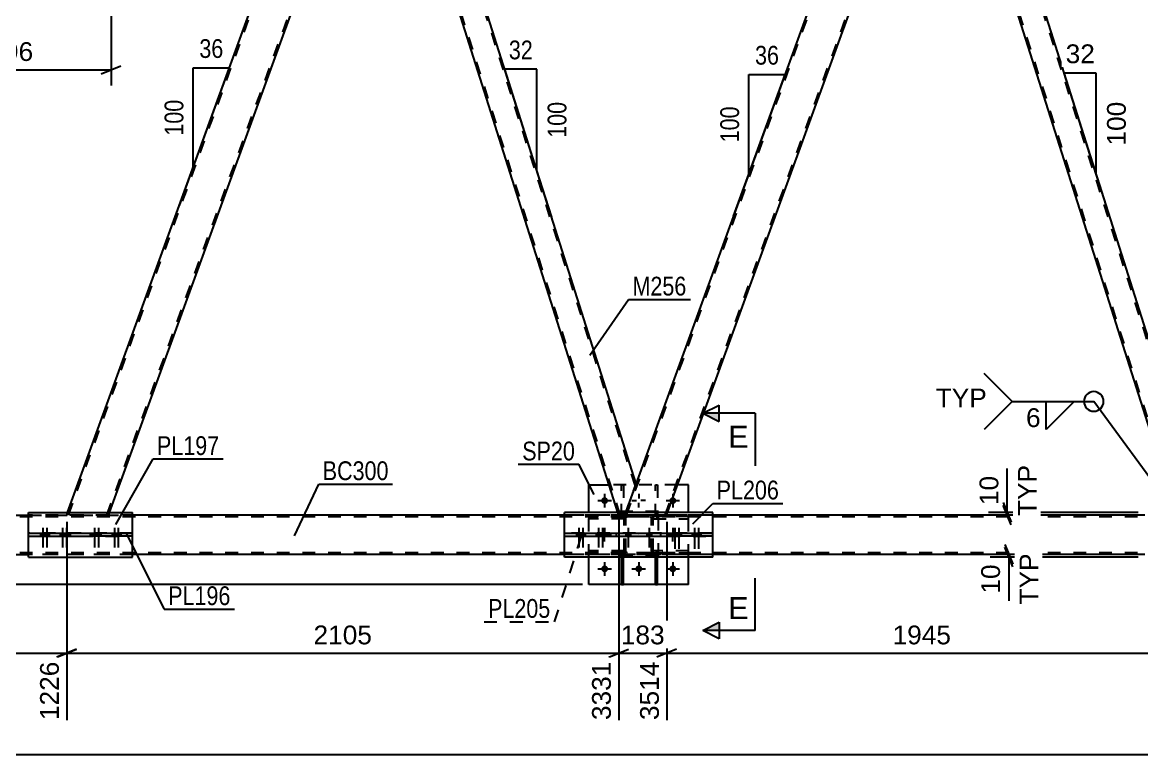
# Model space of a CAD drawing. Header units: millimetres. Extents: x -123 to 718, y -398 to 196.
# Drawn here: x -36.5 to 134.2, y -158.5 to -46.9 of the extents above; entities that cross this region are included whole.
import ezdxf

# ---------------------------------------------------------------- set-up
doc = ezdxf.new("R2010")
doc.units = ezdxf.units.MM
doc.linetypes.add('DXK_LINE_DOT2', pattern=[3.9198, 1.9599, -1.9599])
doc.linetypes.add('DXK_LINE_DOT3', pattern=[5.9187, 2.979, -0.9799, 0.9799, -0.9799])
doc.styles.add('Arial', font='ARIAL.TTF', dxfattribs={"height": 0.2})
doc.styles.add('Arial Narrow', font='ARIALN.TTF', dxfattribs={"height": 0.2})

# ---------------------------------------------------------------- blocks, each defined once
blk = doc.blocks.new('Bolt-318464438-3817 - 3652')
at = {"linetype": 'Continuous'}
for points in [[(52.82, -119.8, -1), (51.78, -119.8, -1)], [(63.22, -119.8, -1), (62.18, -119.8, -1)], [(52.82, -130.2, -1), (51.78, -130.2, -1)], [(58.02, -130.2, -1), (56.98, -130.2, -1)], [(63.22, -130.2, -1), (62.18, -130.2, -1)]]:
    blk.add_hatch(color=1, dxfattribs=at).paths.add_polyline_path(points)
at = {"color": 1, "linetype": 'Continuous'}
for p, q in [((52.3, -118.76), (52.3, -120.84)), ((57.5, -118.76), (57.5, -119.45)), ((62.7, -118.76), (62.7, -120.84)), ((51.26, -119.8), (53.34, -119.8)), ((56.46, -119.8), (57.15, -119.8)), ((57.5, -120.84), (57.5, -120.15)), ((58.54, -119.8), (57.84, -119.8)), ((61.66, -119.8), (63.74, -119.8)), ((52.3, -123.96), (52.3, -124.65)), ((62.7, -123.96), (62.7, -124.65)), ((51.26, -125), (51.95, -125)), ((52.3, -126.04), (52.3, -125.35)), ((53.34, -125), (52.64, -125)), ((61.66, -125), (62.35, -125)), ((62.7, -126.04), (62.7, -125.35)), ((63.74, -125), (63.04, -125)), ((52.3, -129.16), (52.3, -131.24)), ((57.5, -129.16), (57.5, -131.24)), ((62.7, -129.16), (62.7, -131.24)), ((51.26, -130.2), (53.34, -130.2)), ((56.46, -130.2), (58.54, -130.2)), ((61.66, -130.2), (63.74, -130.2))]:
    blk.add_line(p, q, dxfattribs=at)
blk = doc.blocks.new('Part-318464438-4087 - 3652')
at = {"color": 7, "linetype": 'DXK_LINE_DOT2'}
for p, q in [((65.1, -127.44), (59.7, -127.44)), ((59.7, -127.44), (59.7, -127.76)), ((59.7, -127.76), (65.1, -127.76)), ((60.3, -127.76), (60.3, -127.44)), ((65.1, -127.76), (65.1, -127.44))]:
    blk.add_line(p, q, dxfattribs=at)
blk = doc.blocks.new('Part-318464438-3958 - 3652')
at = {"color": 2, "linetype": 'Continuous'}
for p, q in [((55.53, -121.6), (98.55, -3.4)), ((61.91, -121.6), (104.94, -3.4))]:
    blk.add_line(p, q, dxfattribs=at)
at = {"color": 7, "linetype": 'DXK_LINE_DOT2'}
for p, q in [((55.64, -122.01), (98.95, -3)), ((61.51, -122.01), (104.83, -3)), ((98.55, -3.4), (98.7, -3)), ((105.08, -3), (98.7, -3)), ((104.94, -3.4), (105.08, -3)), ((55.38, -122.01), (55.53, -121.6)), ((61.77, -122.01), (55.38, -122.01)), ((61.77, -122.01), (61.91, -121.6))]:
    blk.add_line(p, q, dxfattribs=at)
blk = doc.blocks.new('Part-318464438-3774 - 3652')
at = {"color": 2, "linetype": 'Continuous'}
for p, q in [((-43.57, -122.01), (-35.57, -122.01)), ((46.18, -122.01), (-19.71, -122.01)), ((134.7, -122.01), (68.79, -122.01)), ((-43.57, -128.01), (-35.57, -128.01)), ((46.18, -128.01), (-19.71, -128.01)), ((134.7, -128.01), (68.79, -128.01))]:
    blk.add_line(p, q, dxfattribs=at)
at = {"color": 7, "linetype": 'DXK_LINE_DOT2'}
for p, q in [((619.65, -122.24), (-43.57, -122.25)), ((619.65, -122), (-35.57, -122.01)), ((-35.57, -122.01), (-19.71, -122.01)), ((68.79, -122.01), (46.18, -122.01)), ((619.65, -127.76), (-43.57, -127.77)), ((619.65, -128), (-35.57, -128.01)), ((-19.71, -128.01), (-35.57, -128.01)), ((68.79, -128.01), (46.18, -128.01))]:
    blk.add_line(p, q, dxfattribs=at)
blk = doc.blocks.new('Part-318464438-3779 - 3652')
at = {"color": 2, "linetype": 'Continuous'}
for p, q in [((68.79, -121.6), (46.18, -121.6)), ((46.18, -124.76), (46.18, -121.6)), ((68.79, -124.76), (68.79, -121.6)), ((46.18, -128.4), (46.18, -125.24)), ((68.79, -128.4), (68.79, -125.24)), ((68.79, -128.4), (46.18, -128.4))]:
    blk.add_line(p, q, dxfattribs=at)
at = {"color": 7, "linetype": 'DXK_LINE_DOT2'}
for p, q in [((46.18, -125.24), (46.18, -124.76)), ((68.79, -125.24), (68.79, -124.76))]:
    blk.add_line(p, q, dxfattribs=at)
blk = doc.blocks.new('Part-318464438-4135 - 3652')
at = {"color": 2, "linetype": 'Continuous'}
for p, q in [((-29.61, -121.6), (13.42, -3.4)), ((-23.22, -121.6), (19.8, -3.4))]:
    blk.add_line(p, q, dxfattribs=at)
at = {"color": 7, "linetype": 'DXK_LINE_DOT2'}
for p, q in [((-29.5, -122.01), (13.82, -3)), ((-23.62, -122.01), (19.69, -3)), ((13.42, -3.4), (13.56, -3)), ((19.95, -3), (13.56, -3)), ((19.8, -3.4), (19.95, -3)), ((-29.75, -122.01), (-29.61, -121.6)), ((-23.37, -122.01), (-29.75, -122.01)), ((-23.37, -122.01), (-23.22, -121.6))]:
    blk.add_line(p, q, dxfattribs=at)
blk = doc.blocks.new('Bolt-318464438-4188 - 3652')
at = {"linetype": 'Continuous'}
for points in [[(-33.04, -124.76), (-33.76, -124.76), (-33.76, -125.24), (-33.04, -125.24)], [(-32.44, -124.76), (-33.16, -124.76), (-33.16, -125.24), (-32.44, -125.24)], [(-30.03, -124.76), (-30.75, -124.76), (-30.75, -125.24), (-30.03, -125.24)], [(-29.42, -124.76), (-30.14, -124.76), (-30.14, -125.24), (-29.42, -125.24)]]:
    blk.add_hatch(color=1, dxfattribs=at).paths.add_polyline_path(points)
at = {"color": 1, "linetype": 'Continuous'}
for p, q in [((-33.4, -123.96), (-33.4, -126.96)), ((-32.8, -123.96), (-32.8, -126.96)), ((-30.39, -123.96), (-30.39, -126.96)), ((-29.78, -123.96), (-29.78, -126.96)), ((-33.76, -124.76), (-33.76, -125.24)), ((-33.16, -124.76), (-33.16, -125.24)), ((-33.04, -124.76), (-33.04, -125.24)), ((-32.44, -124.76), (-32.44, -125.24)), ((-30.75, -124.76), (-30.75, -125.24)), ((-30.14, -124.76), (-30.14, -125.24)), ((-30.03, -124.76), (-30.03, -125.24)), ((-29.42, -124.76), (-29.42, -125.24))]:
    blk.add_line(p, q, dxfattribs=at)
blk = doc.blocks.new('Part-318464438-3943 - 3652')
at = {"color": 7, "linetype": 'DXK_LINE_DOT2'}
for p, q in [((19.95, -3), (18.21, -7.77)), ((20.9, -3), (19.95, -3)), ((56.99, -117.6), (20.65, -3)), ((21.02, -3.4), (20.9, -3)), ((54.69, -122.01), (18.35, -7.4)), ((55.38, -122.01), (57.12, -117.23)), ((54.44, -122.01), (54.31, -121.6)), ((54.44, -122.01), (55.38, -122.01))]:
    blk.add_line(p, q, dxfattribs=at)
at = {"color": 2, "linetype": 'Continuous'}
for p, q in [((57.12, -117.23), (21.02, -3.4)), ((54.31, -121.6), (18.21, -7.77))]:
    blk.add_line(p, q, dxfattribs=at)
blk = doc.blocks.new('Part-318464438-4256 - 3652')
at = {"color": 7, "linetype": 'DXK_LINE_DOT2'}
for p, q in [((55.3, -127.44), (49.9, -127.44)), ((49.9, -127.44), (49.9, -127.76)), ((55.3, -127.76), (49.9, -127.76)), ((54.7, -127.76), (54.7, -127.44)), ((55.3, -127.76), (55.3, -127.44))]:
    blk.add_line(p, q, dxfattribs=at)
blk = doc.blocks.new('Bolt-318464438-4229 - 3652')
at = {"linetype": 'Continuous'}
for points in [[(63.37, -124.76), (62.65, -124.76), (62.65, -125.24), (63.37, -125.24)], [(63.97, -124.76), (63.25, -124.76), (63.25, -125.24), (63.97, -125.24)], [(66.38, -124.76), (65.66, -124.76), (65.66, -125.24), (66.38, -125.24)], [(66.98, -124.76), (66.26, -124.76), (66.26, -125.24), (66.98, -125.24)]]:
    blk.add_hatch(color=1, dxfattribs=at).paths.add_polyline_path(points)
at = {"color": 1, "linetype": 'Continuous'}
for p, q in [((63.01, -123.96), (63.01, -127.16)), ((63.61, -123.96), (63.61, -127.16)), ((66.02, -123.96), (66.02, -127.16)), ((66.62, -123.96), (66.62, -127.16)), ((62.65, -124.76), (62.65, -125.24)), ((63.25, -124.76), (63.25, -125.24)), ((63.37, -124.76), (63.37, -125.24)), ((63.97, -124.76), (63.97, -125.24)), ((65.66, -124.76), (65.66, -125.24)), ((66.26, -124.76), (66.26, -125.24)), ((66.38, -124.76), (66.38, -125.24)), ((66.98, -124.76), (66.98, -125.24))]:
    blk.add_line(p, q, dxfattribs=at)
blk = doc.blocks.new('Part-318464438-4275 - 3652')
at = {"color": 7, "linetype": 'DXK_LINE_DOT2'}
for p, q in [((60.05, -122.24), (60.05, -117.4)), ((60.05, -117.4), (60.37, -117.4)), ((60.37, -117.4), (60.37, -122.24)), ((60.05, -121.64), (60.37, -121.64)), ((60.37, -122.24), (60.05, -122.24))]:
    blk.add_line(p, q, dxfattribs=at)
blk = doc.blocks.new('Part-318464438-4026 - 3652')
at = {"color": 2, "linetype": 'Continuous'}
for p, q in [((49.9, -121.6), (49.9, -117.4)), ((49.9, -117.4), (52.98, -117.4)), ((65.1, -117.4), (63.44, -117.4)), ((65.1, -121.6), (65.1, -117.4)), ((49.9, -132.6), (49.9, -128.4)), ((65.1, -132.6), (65.1, -128.4)), ((65.1, -132.6), (49.9, -132.6))]:
    blk.add_line(p, q, dxfattribs=at)
at = {"color": 7, "linetype": 'DXK_LINE_DOT2'}
for p, q in [((63.44, -117.4), (52.98, -117.4)), ((49.9, -128.4), (49.9, -121.6)), ((65.1, -128.4), (65.1, -121.6))]:
    blk.add_line(p, q, dxfattribs=at)
blk = doc.blocks.new('Part-318464438-4069 - 3652')
at = {"color": 7, "linetype": 'DXK_LINE_DOT2'}
for p, q in [((54.85, -122.24), (54.85, -117.4)), ((54.85, -117.4), (55.17, -117.4)), ((55.17, -117.4), (55.17, -122.24)), ((54.85, -121.64), (55.17, -121.64)), ((55.17, -122.24), (54.85, -122.24))]:
    blk.add_line(p, q, dxfattribs=at)
blk = doc.blocks.new('Bolt-318464438-4231 - 3652')
at = {"linetype": 'Continuous'}
for points in [[(48.71, -124.76), (47.99, -124.76), (47.99, -125.24), (48.71, -125.24)], [(49.31, -124.76), (48.59, -124.76), (48.59, -125.24), (49.31, -125.24)], [(51.72, -124.76), (51, -124.76), (51, -125.24), (51.72, -125.24)], [(52.33, -124.76), (51.61, -124.76), (51.61, -125.24), (52.33, -125.24)]]:
    blk.add_hatch(color=1, dxfattribs=at).paths.add_polyline_path(points)
at = {"color": 1, "linetype": 'Continuous'}
for p, q in [((48.35, -123.96), (48.35, -126.96)), ((48.95, -123.96), (48.95, -126.96)), ((51.36, -123.96), (51.36, -126.96)), ((51.97, -123.96), (51.97, -126.96)), ((47.99, -124.76), (47.99, -125.24)), ((48.59, -124.76), (48.59, -125.24)), ((48.71, -124.76), (48.71, -125.24)), ((49.31, -124.76), (49.31, -125.24)), ((51, -124.76), (51, -125.24)), ((51.61, -124.76), (51.61, -125.24)), ((51.72, -124.76), (51.72, -125.24)), ((52.33, -124.76), (52.33, -125.24))]:
    blk.add_line(p, q, dxfattribs=at)
blk = doc.blocks.new('Part-318464438-4075 - 3652')
at = {"color": 7, "linetype": 'DXK_LINE_DOT2'}
for p, q in [((55.3, -122.48), (55.33, -122.3)), ((55.33, -122.3), (55.3, -122.48)), ((55.3, -127.52), (55.3, -122.48)), ((55.54, -122.48), (55.56, -122.39)), ((55.54, -127.52), (55.54, -122.48)), ((55.56, -122.39), (55.61, -122.31)), ((55.59, -122.04), (55.78, -122)), ((55.78, -122), (55.59, -122.04)), ((55.61, -122.31), (55.69, -122.26)), ((55.69, -122.26), (55.78, -122.24)), ((59.22, -122), (55.78, -122)), ((55.78, -122.24), (59.22, -122.24)), ((59.22, -122), (59.4, -122.04)), ((59.4, -122.04), (59.22, -122)), ((59.22, -122.24), (59.31, -122.26)), ((59.31, -122.26), (59.39, -122.31)), ((59.39, -122.31), (59.44, -122.39)), ((59.44, -122.39), (59.46, -122.48)), ((59.46, -127.52), (59.46, -122.48)), ((59.66, -122.3), (59.7, -122.48)), ((59.7, -122.48), (59.66, -122.3)), ((59.7, -127.52), (59.7, -122.48)), ((55.33, -127.7), (55.3, -127.52)), ((55.3, -127.52), (55.33, -127.7)), ((55.56, -127.61), (55.54, -127.52)), ((55.61, -127.69), (55.56, -127.61)), ((55.78, -128), (55.59, -127.96)), ((55.59, -127.96), (55.78, -128)), ((55.69, -127.74), (55.61, -127.69)), ((55.78, -127.76), (55.69, -127.74)), ((59.22, -127.76), (55.78, -127.76)), ((59.22, -128), (55.78, -128)), ((59.31, -127.74), (59.22, -127.76)), ((59.4, -127.96), (59.22, -128)), ((59.22, -128), (59.4, -127.96)), ((59.39, -127.69), (59.31, -127.74)), ((59.44, -127.61), (59.39, -127.69)), ((59.46, -127.52), (59.44, -127.61)), ((59.7, -127.52), (59.66, -127.7)), ((59.66, -127.7), (59.7, -127.52))]:
    blk.add_line(p, q, dxfattribs=at)
at = {"color": 7, "linetype": 'DXK_LINE_DOT3'}
blk.add_line((57.5, -125), (57.5, -125), dxfattribs=at)
at = {"color": 7, "linetype": 'DXK_LINE_DOT2'}
for centre, start, end in [((55.78, -122.48), 112.5, 157.5), ((55.78, -122.48), 112.5, 157.5), ((59.22, -122.48), 22.5, 67.5), ((59.22, -122.48), 22.5, 67.5), ((55.78, -127.52), 202.5, 247.5), ((55.78, -127.52), 202.5, 247.5), ((59.22, -127.52), 292.5, 337.5), ((59.22, -127.52), 292.5, 337.5)]:
    blk.add_arc(centre, 0.48, start, end, dxfattribs=at)
blk = doc.blocks.new('Part-318464438-4088 - 3652')
at = {"color": 7, "linetype": 'DXK_LINE_DOT2'}
for p, q in [((65.1, -122.24), (59.7, -122.24)), ((59.7, -122.24), (59.7, -122.56)), ((59.7, -122.56), (65.1, -122.56)), ((60.3, -122.56), (60.3, -122.24)), ((65.1, -122.56), (65.1, -122.24))]:
    blk.add_line(p, q, dxfattribs=at)
blk = doc.blocks.new('Part-318464438-4099 - 3652')
at = {"color": 7, "linetype": 'DXK_LINE_DOT2'}
for p, q in [((55.17, -127.76), (54.85, -127.76)), ((54.85, -128.4), (54.85, -127.76)), ((55.17, -128.4), (55.17, -127.76)), ((54.85, -128.36), (55.17, -128.36))]:
    blk.add_line(p, q, dxfattribs=at)
at = {"color": 2, "linetype": 'Continuous'}
for p, q in [((54.85, -132.6), (54.85, -128.4)), ((55.17, -132.6), (55.17, -128.4)), ((54.85, -132.6), (55.17, -132.6))]:
    blk.add_line(p, q, dxfattribs=at)
blk = doc.blocks.new('Part-318464438-4114 - 3652')
at = {"color": 7, "linetype": 'DXK_LINE_DOT2'}
for p, q in [((60.5, -121.46), (54.5, -121.46)), ((54.5, -128.26), (54.5, -121.46)), ((60.5, -128.26), (60.5, -121.46)), ((60.5, -128.26), (54.5, -128.26))]:
    blk.add_line(p, q, dxfattribs=at)
blk = doc.blocks.new('Part-318464438-4140 - 3652')
at = {"color": 7, "linetype": 'DXK_LINE_DOT2'}
for p, q in [((105.08, -3), (103.35, -7.77)), ((106.03, -3), (105.08, -3)), ((142.12, -117.6), (105.78, -3)), ((106.16, -3.4), (106.03, -3)), ((139.82, -122.01), (103.48, -7.4)), ((140.52, -122.01), (142.25, -117.23)), ((139.57, -122.01), (139.45, -121.6)), ((139.57, -122.01), (140.52, -122.01))]:
    blk.add_line(p, q, dxfattribs=at)
at = {"color": 2, "linetype": 'Continuous'}
for p, q in [((142.25, -117.23), (106.16, -3.4)), ((139.45, -121.6), (103.35, -7.77))]:
    blk.add_line(p, q, dxfattribs=at)
blk = doc.blocks.new('Part-318464438-4193 - 3652')
at = {"color": 2, "linetype": 'Continuous'}
for p, q in [((-35.57, -121.6), (-19.71, -121.6)), ((-35.57, -124.76), (-35.57, -121.6)), ((-19.71, -124.76), (-19.71, -121.6)), ((-35.57, -128.4), (-35.57, -125.24)), ((-19.71, -128.4), (-19.71, -125.24)), ((-35.57, -128.4), (-19.71, -128.4))]:
    blk.add_line(p, q, dxfattribs=at)
at = {"color": 7, "linetype": 'DXK_LINE_DOT2'}
for p, q in [((-35.57, -125.24), (-35.57, -124.76)), ((-19.71, -125.24), (-19.71, -124.76))]:
    blk.add_line(p, q, dxfattribs=at)
blk = doc.blocks.new('Part-318464438-4198 - 3652')
at = {"color": 2, "linetype": 'Continuous'}
for p, q in [((-35.57, -124.76), (-35.57, -124.76)), ((-35.57, -124.76), (-26.12, -124.76)), ((-35.57, -125.24), (-35.57, -124.76)), ((-35.57, -125.24), (-26.12, -125.24)), ((-29.16, -125.24), (-29.16, -124.76)), ((-26.12, -124.76), (-19.71, -124.76)), ((-26.12, -125.24), (-26.12, -124.76)), ((-19.71, -125.24), (-26.12, -125.24)), ((-19.71, -124.76), (-19.71, -124.76)), ((-19.71, -125.24), (-19.71, -124.76))]:
    blk.add_line(p, q, dxfattribs=at)
at = {"color": 7, "linetype": 'DXK_LINE_DOT2'}
for p, q in [((-19.71, -124.76), (-35.57, -124.76)), ((-35.57, -124.76), (-35.57, -124.76)), ((-35.57, -125.24), (-19.71, -125.24)), ((-19.71, -124.76), (-19.71, -124.76))]:
    blk.add_line(p, q, dxfattribs=at)
blk = doc.blocks.new('Bolt-318464438-4230 - 3652')
at = {"linetype": 'Continuous'}
for points in [[(56.25, -124.76), (55.53, -124.76), (55.53, -125.24), (56.25, -125.24)], [(56.25, -124.76), (55.53, -124.76), (55.53, -125.24), (56.25, -125.24)], [(59.45, -124.76), (58.73, -124.76), (58.73, -125.24), (59.45, -125.24)], [(59.45, -124.76), (58.73, -124.76), (58.73, -125.24), (59.45, -125.24)]]:
    blk.add_hatch(color=1, dxfattribs=at).paths.add_polyline_path(points)
at = {"color": 1, "linetype": 'Continuous'}
for p, q in [((55.89, -123.96), (55.89, -126.96)), ((55.89, -123.96), (55.89, -126.96)), ((59.09, -123.96), (59.09, -126.96)), ((59.09, -123.96), (59.09, -126.96)), ((55.53, -124.76), (55.53, -125.24)), ((55.53, -124.76), (55.53, -125.24)), ((56.25, -124.76), (56.25, -125.24)), ((56.25, -124.76), (56.25, -125.24)), ((58.73, -124.76), (58.73, -125.24)), ((58.73, -124.76), (58.73, -125.24)), ((59.45, -124.76), (59.45, -125.24)), ((59.45, -124.76), (59.45, -125.24))]:
    blk.add_line(p, q, dxfattribs=at)
blk = doc.blocks.new('Part-318464438-4236 - 3652')
at = {"color": 2, "linetype": 'Continuous'}
for p, q in [((46.18, -124.76), (46.18, -124.76)), ((46.18, -124.76), (54.09, -124.76)), ((46.18, -125.24), (46.18, -124.76)), ((46.18, -125.24), (54.09, -125.24)), ((52.59, -125.24), (52.59, -124.76)), ((54.09, -124.76), (62.38, -124.76)), ((54.09, -125.24), (54.09, -124.76)), ((54.09, -125.24), (62.38, -125.24)), ((60.89, -125.24), (60.89, -124.76)), ((62.38, -124.76), (68.79, -124.76)), ((62.38, -125.24), (62.38, -124.76)), ((68.79, -125.24), (62.38, -125.24)), ((68.79, -124.76), (68.79, -124.76)), ((68.79, -125.24), (68.79, -124.76))]:
    blk.add_line(p, q, dxfattribs=at)
at = {"color": 7, "linetype": 'DXK_LINE_DOT2'}
for p, q in [((68.79, -124.76), (46.18, -124.76)), ((46.18, -125.24), (46.18, -125.24)), ((46.18, -125.24), (68.79, -125.24)), ((68.79, -125.24), (68.79, -125.24))]:
    blk.add_line(p, q, dxfattribs=at)
blk = doc.blocks.new('Bolt-318464438-4255 - 3652')
at = {"linetype": 'Continuous'}
for points in [[(-25.13, -124.76), (-25.85, -124.76), (-25.85, -125.24), (-25.13, -125.24)], [(-24.53, -124.76), (-25.25, -124.76), (-25.25, -125.24), (-24.53, -125.24)], [(-22.12, -124.76), (-22.84, -124.76), (-22.84, -125.24), (-22.12, -125.24)], [(-21.52, -124.76), (-22.24, -124.76), (-22.24, -125.24), (-21.52, -125.24)]]:
    blk.add_hatch(color=1, dxfattribs=at).paths.add_polyline_path(points)
at = {"color": 1, "linetype": 'Continuous'}
for p, q in [((-25.49, -123.96), (-25.49, -126.96)), ((-24.89, -123.96), (-24.89, -126.96)), ((-22.48, -123.96), (-22.48, -126.96)), ((-21.88, -123.96), (-21.88, -126.96)), ((-25.85, -124.76), (-25.85, -125.24)), ((-25.25, -124.76), (-25.25, -125.24)), ((-25.13, -124.76), (-25.13, -125.24)), ((-24.53, -124.76), (-24.53, -125.24)), ((-22.84, -124.76), (-22.84, -125.24)), ((-22.24, -124.76), (-22.24, -125.24)), ((-22.12, -124.76), (-22.12, -125.24)), ((-21.52, -124.76), (-21.52, -125.24))]:
    blk.add_line(p, q, dxfattribs=at)
blk = doc.blocks.new('Part-318464438-4257 - 3652')
at = {"color": 7, "linetype": 'DXK_LINE_DOT2'}
for p, q in [((55.3, -122.24), (49.9, -122.24)), ((49.9, -122.24), (49.9, -122.56)), ((55.3, -122.56), (49.9, -122.56)), ((54.7, -122.56), (54.7, -122.24)), ((55.3, -122.56), (55.3, -122.24))]:
    blk.add_line(p, q, dxfattribs=at)
blk = doc.blocks.new('Part-318464438-4273 - 3652')
at = {"color": 7, "linetype": 'DXK_LINE_DOT2'}
for p, q in [((60.37, -127.76), (60.05, -127.76)), ((60.05, -128.4), (60.05, -127.76)), ((60.37, -128.4), (60.37, -127.76)), ((60.05, -128.36), (60.37, -128.36))]:
    blk.add_line(p, q, dxfattribs=at)
at = {"color": 2, "linetype": 'Continuous'}
for p, q in [((60.05, -132.6), (60.05, -128.4)), ((60.37, -132.6), (60.37, -128.4)), ((60.05, -132.6), (60.37, -132.6))]:
    blk.add_line(p, q, dxfattribs=at)
blk = doc.blocks.new('StraightDimension-318464438-4602 - 3652')
at = {"color": 7, "linetype": 'Continuous'}
blk.add_line((-56.47, -158.53), (650.04, -158.53), dxfattribs=at)
blk = doc.blocks.new('StraightDimension-318464438-5022 - 3652')
at = {"color": 7, "linetype": 'Continuous'}
for p, q in [((-79.14, -1.5), (-80.34, 1.5)), ((-24.78, 0), (-82.59, 0)), ((-79.74, -125.01), (-79.74, 0)), ((-80.34, -123.51), (-79.14, -126.51)), ((-57.47, -125.01), (-82.59, -125.01))]:
    blk.add_line(p, q, dxfattribs=at)
at = {"color": 0}
blk.add_wipeout([(-80.49, -57.46), (-84.69, -57.46), (-84.69, -67.55), (-80.49, -67.55)], dxfattribs=at)
at = {"color": 3, "style": 'Arial'}
blk.add_text('3125', height=2.865, rotation=90.0002, dxfattribs=at).set_placement((-81.09, -66.95))
blk = doc.blocks.new('StraightDimension-318464438-5468 - 3652')
at = {"color": 7, "linetype": 'Continuous'}
for p, q in [((61.77, -123.01), (61.77, -153.26)), ((139.57, -123.01), (139.57, -153.26)), ((63.27, -142.46), (60.27, -143.66)), ((61.77, -143.06), (139.57, -143.06)), ((138.07, -143.66), (141.07, -142.46))]:
    blk.add_line(p, q, dxfattribs=at)
at = {"color": 0}
blk.add_wipeout([(105.72, -142.31), (105.72, -138.11), (95.62, -138.11), (95.62, -142.31)], dxfattribs=at)
at = {"color": 0, "linetype": 'Continuous'}
blk.add_wipeout([(138.97, -143.76), (134.77, -143.76), (134.77, -153.86), (138.97, -153.86)], dxfattribs=at)
at = {"color": 3, "style": 'Arial'}
blk.add_text('1945', height=2.865, dxfattribs=at).set_placement((96.22, -141.71))
at = {"color": 3, "linetype": 'Continuous', "style": 'Arial'}
blk.add_text('5459', height=2.865, rotation=90.0002, dxfattribs=at).set_placement((138.37, -153.26))
blk = doc.blocks.new('StraightDimension-318464438-4954 - 3652')
at = {"color": 7, "linetype": 'Continuous'}
for p, q in [((113.1, -120.1), (114.3, -123.1)), ((114.3, -123.51), (113.1, -120.51)), ((133.7, -121.6), (110.85, -121.6)), ((133.7, -122.01), (110.85, -122.01)), ((113.7, -122.01), (113.7, -121.6))]:
    blk.add_line(p, q, dxfattribs=at)
at = {"color": 0, "linetype": 'Continuous'}
blk.add_wipeout([(118.8, -113.77), (114.6, -113.77), (114.6, -122.74), (118.8, -122.74)], dxfattribs=at)
at = {"color": 0}
blk.add_wipeout([(112.95, -115.43), (108.75, -115.43), (108.75, -121.08), (112.95, -121.08)], dxfattribs=at)
at = {"color": 7, "linetype": 'Continuous'}
blk.add_line((113.7, -121.6), (113.7, -114.91), dxfattribs=at)
blk.add_line((113.7, -121.6), (113.7, -114.91), dxfattribs=at)
at = {"color": 3, "linetype": 'Continuous', "style": 'Arial'}
blk.add_text('TYP', height=2.865, rotation=90.0002, dxfattribs=at).set_placement((118.2, -122.14))
at = {"color": 3, "style": 'Arial'}
blk.add_text('10', height=2.865, rotation=90.0002, dxfattribs=at).set_placement((112.35, -120.48))
blk = doc.blocks.new('AngleDimension-318464438-4507 - 3652')
at = {"color": 7, "linetype": 'Continuous'}
for p, q in [((74.3, -54.81), (79.84, -54.81)), ((74.3, -70.03), (79.84, -54.81)), ((74.3, -70.03), (74.3, -54.81)), ((71.97, -76.42), (74.3, -70.03))]:
    blk.add_line(p, q, dxfattribs=at)
at = {"color": 0}
for points in [[(79.5, -53.91), (79.5, -49.71), (74.64, -49.71), (74.64, -53.91)], [(73.4, -59.08), (69.2, -59.08), (69.2, -65.76), (73.4, -65.76)]]:
    blk.add_wipeout(points, dxfattribs=at)
at = {"color": 3, "style": 'Arial Narrow'}
blk.add_text('36', height=2.863, dxfattribs=at).set_placement((75.24, -53.31))
blk.add_text('100', height=2.863, rotation=90.0002, dxfattribs=at).set_placement((72.8, -65.16))
blk = doc.blocks.new('AngleDimension-318464438-5572 - 3652')
at = {"color": 7, "linetype": 'Continuous'}
for p, q in [((127.29, -54.59), (122.39, -54.59)), ((127.29, -70.03), (122.39, -54.59)), ((127.29, -70.03), (127.29, -54.59)), ((128.23, -73), (127.29, -70.03))]:
    blk.add_line(p, q, dxfattribs=at)
at = {"color": 0}
for points in [[(127.66, -53.69), (127.66, -49.49), (122.02, -49.49), (122.02, -53.69)], [(132.39, -58.38), (128.19, -58.38), (128.19, -66.25), (132.39, -66.25)]]:
    blk.add_wipeout(points, dxfattribs=at)
at = {"color": 3, "style": 'Arial'}
blk.add_text('32', height=2.865, dxfattribs=at).set_placement((122.62, -53.09))
blk.add_text('100', height=2.865, rotation=90.0002, dxfattribs=at).set_placement((131.79, -65.65))
blk = doc.blocks.new('StraightDimension-318464438-5027 - 3652')
at = {"color": 7, "linetype": 'Continuous'}
for p, q in [((133.7, -128.01), (111.1, -128.01)), ((113.35, -126.51), (114.55, -129.51)), ((114.55, -129.9), (113.35, -126.9)), ((113.95, -128.4), (113.95, -128.01)), ((133.7, -128.4), (111.1, -128.4))]:
    blk.add_line(p, q, dxfattribs=at)
at = {"color": 0, "linetype": 'Continuous'}
blk.add_wipeout([(119.05, -127.27), (114.85, -127.27), (114.85, -136.24), (119.05, -136.24)], dxfattribs=at)
at = {"color": 0}
blk.add_wipeout([(113.2, -128.93), (109, -128.93), (109, -134.58), (113.2, -134.58)], dxfattribs=at)
at = {"color": 7, "linetype": 'Continuous'}
blk.add_line((113.95, -128.4), (113.95, -135.1), dxfattribs=at)
blk.add_line((113.95, -128.4), (113.95, -135.1), dxfattribs=at)
at = {"color": 3, "style": 'Arial'}
blk.add_text('10', height=2.865, rotation=90.0002, dxfattribs=at).set_placement((112.6, -133.98))
at = {"color": 3, "linetype": 'Continuous', "style": 'Arial'}
blk.add_text('TYP', height=2.865, rotation=90.0002, dxfattribs=at).set_placement((118.45, -135.64))
blk = doc.blocks.new('AngleDimension-318464438-4521 - 3652')
at = {"color": 7, "linetype": 'Continuous'}
for p, q in [((41.97, -54), (37.07, -54)), ((41.97, -69.45), (37.07, -54)), ((41.97, -69.45), (41.97, -54)), ((44.23, -76.59), (41.97, -69.45))]:
    blk.add_line(p, q, dxfattribs=at)
at = {"color": 0}
for points in [[(41.95, -53.1), (41.95, -48.9), (37.09, -48.9), (37.09, -53.1)], [(47.07, -58.38), (42.87, -58.38), (42.87, -65.07), (47.07, -65.07)]]:
    blk.add_wipeout(points, dxfattribs=at)
at = {"color": 3, "style": 'Arial Narrow'}
blk.add_text('32', height=2.863, dxfattribs=at).set_placement((37.69, -52.5))
blk.add_text('100', height=2.863, rotation=90.0002, dxfattribs=at).set_placement((46.47, -64.47))
blk = doc.blocks.new('StraightDimension-318464438-4552 - 3652')
at = {"color": 7, "linetype": 'Continuous'}
for p, q in [((-86.29, 16.62), (-87.49, 19.62)), ((-24.26, 18.12), (-89.74, 18.12)), ((-86.89, -132.6), (-86.89, 18.12)), ((-87.49, -131.1), (-86.29, -134.1)), ((48.9, -132.6), (-89.74, -132.6))]:
    blk.add_line(p, q, dxfattribs=at)
at = {"color": 0}
blk.add_wipeout([(-87.64, -52.19), (-91.84, -52.19), (-91.84, -62.29), (-87.64, -62.29)], dxfattribs=at)
at = {"color": 3, "style": 'Arial'}
blk.add_text('3768', height=2.865, rotation=90.0002, dxfattribs=at).set_placement((-88.24, -61.69))
blk = doc.blocks.new('StraightDimension-318464438-5629 - 3652')
at = {"color": 7, "linetype": 'Continuous'}
for p, q in [((-22.98, -4), (-22.98, -56.5)), ((-55.67, -121.01), (-55.67, -51.25)), ((-54.17, -53.5), (-57.17, -54.7)), ((-55.67, -54.1), (-22.98, -54.1)), ((-24.48, -54.7), (-21.48, -53.5))]:
    blk.add_line(p, q, dxfattribs=at)
at = {"color": 0}
blk.add_wipeout([(-34.28, -53.35), (-34.28, -49.15), (-44.37, -49.15), (-44.37, -53.35)], dxfattribs=at)
at = {"color": 3, "style": 'Arial'}
blk.add_text('1396', height=2.865, dxfattribs=at).set_placement((-43.77, -52.75))
blk = doc.blocks.new('AngleDimension-318464438-4577 - 3652')
at = {"color": 7, "linetype": 'Continuous'}
for p, q in [((-10.46, -53.79), (-4.92, -53.79)), ((-10.46, -69.01), (-4.92, -53.79)), ((-10.46, -69.01), (-10.46, -53.79)), ((-12.56, -74.78), (-10.46, -69.01))]:
    blk.add_line(p, q, dxfattribs=at)
at = {"color": 0}
for points in [[(-5.27, -52.89), (-5.27, -48.69), (-10.12, -48.69), (-10.12, -52.89)], [(-11.36, -58.06), (-15.56, -58.06), (-15.56, -64.74), (-11.36, -64.74)]]:
    blk.add_wipeout(points, dxfattribs=at)
at = {"color": 3, "style": 'Arial Narrow'}
blk.add_text('36', height=2.863, dxfattribs=at).set_placement((-9.52, -52.29))
blk.add_text('100', height=2.863, rotation=90.0002, dxfattribs=at).set_placement((-11.96, -64.14))
blk = doc.blocks.new('StraightDimension-318464438-5492 - 3652')
at = {"color": 7, "linetype": 'Continuous'}
for p, q in [((54.44, -123.01), (54.44, -153.26)), ((61.77, -123.01), (61.77, -153.26)), ((52.94, -143.66), (55.94, -142.46)), ((54.44, -143.06), (61.77, -143.06)), ((63.27, -142.46), (60.27, -143.66))]:
    blk.add_line(p, q, dxfattribs=at)
at = {"color": 0}
blk.add_wipeout([(62.04, -142.31), (62.04, -138.11), (54.17, -138.11), (54.17, -142.31)], dxfattribs=at)
at = {"color": 0, "linetype": 'Continuous'}
blk.add_wipeout([(61.17, -143.76), (56.97, -143.76), (56.97, -153.86), (61.17, -153.86)], dxfattribs=at)
at = {"color": 3, "style": 'Arial'}
blk.add_text('183', height=2.865, dxfattribs=at).set_placement((54.77, -141.71))
at = {"color": 3, "linetype": 'Continuous', "style": 'Arial'}
blk.add_text('3514', height=2.865, rotation=90.0002, dxfattribs=at).set_placement((60.57, -153.26))
blk = doc.blocks.new('StraightDimension-318464438-5516 - 3652')
at = {"color": 7, "linetype": 'Continuous'}
for p, q in [((-29.75, -123.01), (-29.75, -153.26)), ((54.44, -123.01), (54.44, -153.26)), ((-28.25, -142.46), (-31.25, -143.66)), ((-29.75, -143.06), (54.44, -143.06)), ((52.94, -143.66), (55.94, -142.46))]:
    blk.add_line(p, q, dxfattribs=at)
at = {"color": 0}
blk.add_wipeout([(17.39, -142.31), (17.39, -138.11), (7.3, -138.11), (7.3, -142.31)], dxfattribs=at)
at = {"color": 0, "linetype": 'Continuous'}
blk.add_wipeout([(53.84, -143.76), (49.64, -143.76), (49.64, -153.86), (53.84, -153.86)], dxfattribs=at)
at = {"color": 3, "style": 'Arial'}
blk.add_text('2105', height=2.865, dxfattribs=at).set_placement((7.9, -141.71))
at = {"color": 3, "linetype": 'Continuous', "style": 'Arial'}
blk.add_text('3331', height=2.865, rotation=90.0002, dxfattribs=at).set_placement((53.24, -153.26))
blk = doc.blocks.new('StraightDimension-318464438-5533 - 3652')
at = {"color": 7, "linetype": 'Continuous'}
for p, q in [((-29.75, -123.01), (-29.75, -153.26)), ((-55.67, -129.01), (-55.67, -146.59)), ((-54.17, -142.46), (-57.17, -143.66)), ((-55.67, -143.06), (-29.75, -143.06)), ((-31.25, -143.66), (-28.25, -142.46))]:
    blk.add_line(p, q, dxfattribs=at)
at = {"color": 0}
blk.add_wipeout([(-37.66, -142.31), (-37.66, -138.11), (-47.76, -138.11), (-47.76, -142.31)], dxfattribs=at)
at = {"color": 0, "linetype": 'Continuous'}
for points in [[(-56.27, -143.76), (-60.47, -143.76), (-60.47, -147.19), (-56.27, -147.19)], [(-30.35, -143.76), (-34.55, -143.76), (-34.55, -153.86), (-30.35, -153.86)]]:
    blk.add_wipeout(points, dxfattribs=at)
at = {"color": 3, "style": 'Arial'}
blk.add_text('1226', height=2.865, dxfattribs=at).set_placement((-47.16, -141.71))
at = {"color": 3, "linetype": 'Continuous', "style": 'Arial'}
for s, height, p in [('0', 2.87, (-56.87, -146.59)), ('1226', 2.865, (-30.95, -153.26))]:
    blk.add_text(s, height=height, rotation=90.0002, dxfattribs=at).set_placement(p)
blk = doc.blocks.new('Mark-318464438-3770 - 3652')
at = {"color": 0}
blk.add_wipeout([(19.35, -116.67), (19.35, -113.67), (9.3, -113.67), (9.3, -116.67)], dxfattribs=at)
blk.add_wipeout([(19.35, -116.67), (19.35, -113.67), (9.3, -113.67), (9.3, -116.67)], dxfattribs=at)
at = {"color": 30, "linetype": 'Continuous'}
for p, q in [((4.98, -125.19), (8.7, -117.27)), ((8.7, -117.27), (19.95, -117.27))]:
    blk.add_line(p, q, dxfattribs=at)
at = {"color": 3, "style": 'Arial Narrow'}
blk.add_text('BC300', height=2.863, dxfattribs=at).set_placement((9.3, -116.67))
blk = doc.blocks.new('Mark-318464438-3775 - 3652')
at = {"color": 0}
blk.add_wipeout([(78.9, -119.61), (78.9, -116.61), (69.39, -116.61), (69.39, -119.61)], dxfattribs=at)
blk.add_wipeout([(78.9, -119.61), (78.9, -116.61), (69.39, -116.61), (69.39, -119.61)], dxfattribs=at)
at = {"color": 30, "linetype": 'Continuous'}
for p, q in [((65.74, -123.34), (68.79, -120.21)), ((68.79, -120.21), (79.5, -120.21))]:
    blk.add_line(p, q, dxfattribs=at)
at = {"color": 3, "style": 'Arial Narrow'}
blk.add_text('PL206', height=2.863, dxfattribs=at).set_placement((69.39, -119.61))
blk = doc.blocks.new('SectionMark-318464438-5709 - 3652')
at = {"linetype": 'Continuous'}
for points in [[(69.76, -106.47), (69.76, -107.72), (67.26, -106.47)], [(69.76, -138.35), (69.76, -139.6), (67.26, -139.6)]]:
    blk.add_hatch(color=6, dxfattribs=at).paths.add_polyline_path(points)
at = {"color": 6, "linetype": 'Continuous'}
for p, q in [((67.26, -106.47), (69.76, -105.22)), ((69.76, -107.72), (69.76, -105.22)), ((75.26, -106.47), (67.26, -106.47)), ((67.26, -106.47), (69.76, -107.72)), ((75.26, -106.47), (75.26, -114.47)), ((75.26, -139.6), (75.26, -131.6)), ((67.26, -139.6), (69.76, -138.35)), ((75.26, -139.6), (67.26, -139.6)), ((69.76, -140.85), (67.26, -139.6)), ((69.76, -138.35), (69.76, -140.85))]:
    blk.add_line(p, q, dxfattribs=at)
at = {"color": 0, "linetype": 'Continuous'}
for points in [[(74.26, -111.72), (74.26, -108.22), (71.15, -108.22), (71.15, -111.72)], [(74.26, -137.85), (74.26, -134.35), (71.15, -134.35), (71.15, -137.85)]]:
    blk.add_wipeout(points, dxfattribs=at)
at = {"color": 3, "linetype": 'Continuous', "style": 'Arial'}
for p in [(71.15, -111.72), (71.15, -137.85)]:
    blk.add_text('E', height=3.34, dxfattribs=at).set_placement(p)
blk = doc.blocks.new('Mark-318464438-3939 - 3652')
at = {"color": 0}
blk.add_wipeout([(64.78, -88.52), (64.78, -85.52), (56.55, -85.52), (56.55, -88.52)], dxfattribs=at)
blk.add_wipeout([(64.78, -88.52), (64.78, -85.52), (56.55, -85.52), (56.55, -88.52)], dxfattribs=at)
at = {"color": 30, "linetype": 'Continuous'}
for p, q in [((50.06, -97.63), (55.95, -89.12)), ((55.95, -89.12), (65.38, -89.12))]:
    blk.add_line(p, q, dxfattribs=at)
at = {"color": 3, "style": 'Arial Narrow'}
blk.add_text('M256', height=2.863, dxfattribs=at).set_placement((56.55, -88.52))
blk = doc.blocks.new('Mark-318464438-4022 - 3652')
at = {"color": 0}
blk.add_wipeout([(47.77, -113.66), (47.77, -110.66), (39.73, -110.66), (39.73, -113.66)], dxfattribs=at)
blk.add_wipeout([(47.77, -113.66), (47.77, -110.66), (39.73, -110.66), (39.73, -113.66)], dxfattribs=at)
at = {"color": 30, "linetype": 'Continuous'}
for p in [(39.13, -114.26), (50.72, -118.88)]:
    blk.add_line(p, (48.37, -114.26), dxfattribs=at)
at = {"color": 3, "style": 'Arial Narrow'}
blk.add_text('SP20', height=2.863, dxfattribs=at).set_placement((39.73, -113.66))
blk = doc.blocks.new('Mark-318464438-4189 - 3652')
at = {"color": 0}
blk.add_wipeout([(-6.48, -112.84), (-6.48, -109.84), (-15.98, -109.84), (-15.98, -112.84)], dxfattribs=at)
blk.add_wipeout([(-6.48, -112.84), (-6.48, -109.84), (-15.98, -109.84), (-15.98, -112.84)], dxfattribs=at)
at = {"color": 30, "linetype": 'Continuous'}
for p, q in [((-22.28, -123.44), (-16.58, -113.44)), ((-16.58, -113.44), (-5.88, -113.44))]:
    blk.add_line(p, q, dxfattribs=at)
at = {"color": 3, "style": 'Arial Narrow'}
blk.add_text('PL197', height=2.863, dxfattribs=at).set_placement((-15.98, -112.84))
blk = doc.blocks.new('Mark-318464438-4194 - 3652')
at = {"color": 0}
blk.add_wipeout([(-4.76, -135.73), (-4.76, -132.73), (-14.27, -132.73), (-14.27, -135.73)], dxfattribs=at)
blk.add_wipeout([(-4.76, -135.73), (-4.76, -132.73), (-14.27, -132.73), (-14.27, -135.73)], dxfattribs=at)
at = {"color": 30, "linetype": 'Continuous'}
for p, q in [((-20.63, -124.89), (-14.87, -136.33)), ((-14.87, -136.33), (-4.16, -136.33))]:
    blk.add_line(p, q, dxfattribs=at)
at = {"color": 3, "style": 'Arial Narrow'}
blk.add_text('PL196', height=2.863, dxfattribs=at).set_placement((-14.27, -135.73))
blk = doc.blocks.new('Mark-318464438-4232 - 3652')
at = {"color": 0}
blk.add_wipeout([(44.02, -137.67), (44.02, -134.67), (34.52, -134.67), (34.52, -137.67)], dxfattribs=at)
blk.add_wipeout([(44.02, -137.67), (44.02, -134.67), (34.52, -134.67), (34.52, -137.67)], dxfattribs=at)
at = {"color": 30, "linetype": 'DXK_LINE_DOT2'}
for p in [(48.72, -125.24), (33.92, -138.27)]:
    blk.add_line(p, (44.62, -138.27), dxfattribs=at)
at = {"color": 3, "style": 'Arial Narrow'}
blk.add_text('PL205', height=2.863, dxfattribs=at).set_placement((34.52, -137.67))
blk = doc.blocks.new('WeldMark-318464438-5727 - 3652')
at = {"linetype": 'Continuous'}
blk.add_hatch(color=30, dxfattribs=at).paths.add_polyline_path([(138.12, -118.74), (139.29, -121.6), (136.91, -119.63)])
at = {"color": 3, "linetype": 'Continuous'}
for q in [(110.19, -100.4), (110.19, -108.97)]:
    blk.add_line((114.47, -104.68), q, dxfattribs=at)
at = {"color": 30, "linetype": 'Continuous'}
blk.add_line((139.29, -121.6), (126.9, -104.68), dxfattribs=at)
at = {"color": 3, "linetype": 'Continuous'}
for start, end in [(90, 270), (270, 90)]:
    blk.add_arc((126.9, -104.68), 1.5, start, end, dxfattribs=at)
at = {"color": 0}
blk.add_wipeout([(119, -108.78), (119, -105.38), (116.37, -105.38), (116.37, -108.78)], dxfattribs=at)
at = {"color": 30, "linetype": 'Continuous'}
blk.add_line((114.47, -104.68), (126.9, -104.68), dxfattribs=at)
at = {"color": 3, "linetype": 'Continuous'}
for p, q in [((119.65, -104.68), (123.94, -104.68)), ((123.94, -104.68), (119.65, -108.97)), ((119.65, -108.97), (119.65, -104.68))]:
    blk.add_line(p, q, dxfattribs=at)
at = {"color": 3, "style": 'Arial'}
blk.add_text('6', height=2.87, dxfattribs=at).set_placement((116.57, -108.58))
at = {"color": 0, "linetype": 'Continuous'}
blk.add_wipeout([(110.57, -105.58), (110.57, -102.58), (102.8, -102.58), (102.8, -105.58)], dxfattribs=at)
blk.add_wipeout([(110.57, -105.58), (110.57, -102.58), (102.8, -102.58), (102.8, -105.58)], dxfattribs=at)
at = {"color": 3, "linetype": 'Continuous', "style": 'Arial'}
blk.add_text('TYP', height=2.865, dxfattribs=at).set_placement((102.8, -105.58))

msp = doc.modelspace()

# ---------------------------------------------------------------- block references
for name in ['Part-318464438-4135 - 3652', 'Part-318464438-3943 - 3652', 'Part-318464438-3958 - 3652', 'Part-318464438-4140 - 3652', 'Part-318464438-4026 - 3652', 'Part-318464438-4069 - 3652', 'Part-318464438-4275 - 3652', 'Bolt-318464438-3817 - 3652', 'Part-318464438-3774 - 3652', 'Part-318464438-4193 - 3652', 'Part-318464438-3779 - 3652', 'Part-318464438-4257 - 3652', 'Part-318464438-4114 - 3652', 'Part-318464438-4075 - 3652', 'Part-318464438-4088 - 3652', 'Bolt-318464438-4188 - 3652', 'Bolt-318464438-4255 - 3652', 'Bolt-318464438-4231 - 3652', 'Bolt-318464438-4230 - 3652', 'Bolt-318464438-4229 - 3652', 'Part-318464438-4198 - 3652', 'Part-318464438-4236 - 3652', 'Part-318464438-4256 - 3652', 'Part-318464438-4099 - 3652', 'Part-318464438-4087 - 3652', 'Part-318464438-4273 - 3652']:
    msp.add_blockref(name, (0, 0))

# ---------------------------------------------------------------- next in the draw order: block references
msp.add_blockref('StraightDimension-318464438-4602 - 3652', (0, 0))

# ---------------------------------------------------------------- next in the draw order: block references
for name in ['StraightDimension-318464438-5022 - 3652', 'AngleDimension-318464438-4521 - 3652', 'AngleDimension-318464438-5572 - 3652', 'AngleDimension-318464438-4507 - 3652', 'Mark-318464438-3939 - 3652', 'StraightDimension-318464438-5468 - 3652']:
    msp.add_blockref(name, (0, 0))

# ---------------------------------------------------------------- next in the draw order: block references
for name in ['StraightDimension-318464438-4552 - 3652', 'StraightDimension-318464438-4954 - 3652', 'Mark-318464438-3775 - 3652', 'StraightDimension-318464438-5492 - 3652', 'StraightDimension-318464438-5027 - 3652']:
    msp.add_blockref(name, (0, 0))

# ---------------------------------------------------------------- next in the draw order: block references
for name in ['StraightDimension-318464438-5629 - 3652', 'AngleDimension-318464438-4577 - 3652', 'WeldMark-318464438-5727 - 3652', 'SectionMark-318464438-5709 - 3652', 'Mark-318464438-4022 - 3652', 'StraightDimension-318464438-5516 - 3652']:
    msp.add_blockref(name, (0, 0))

# ---------------------------------------------------------------- next in the draw order: block references
for name in ['Mark-318464438-4189 - 3652', 'Mark-318464438-3770 - 3652', 'StraightDimension-318464438-5533 - 3652', 'Mark-318464438-4194 - 3652', 'Mark-318464438-4232 - 3652']:
    msp.add_blockref(name, (0, 0))

doc.saveas('drawing.dxf')
